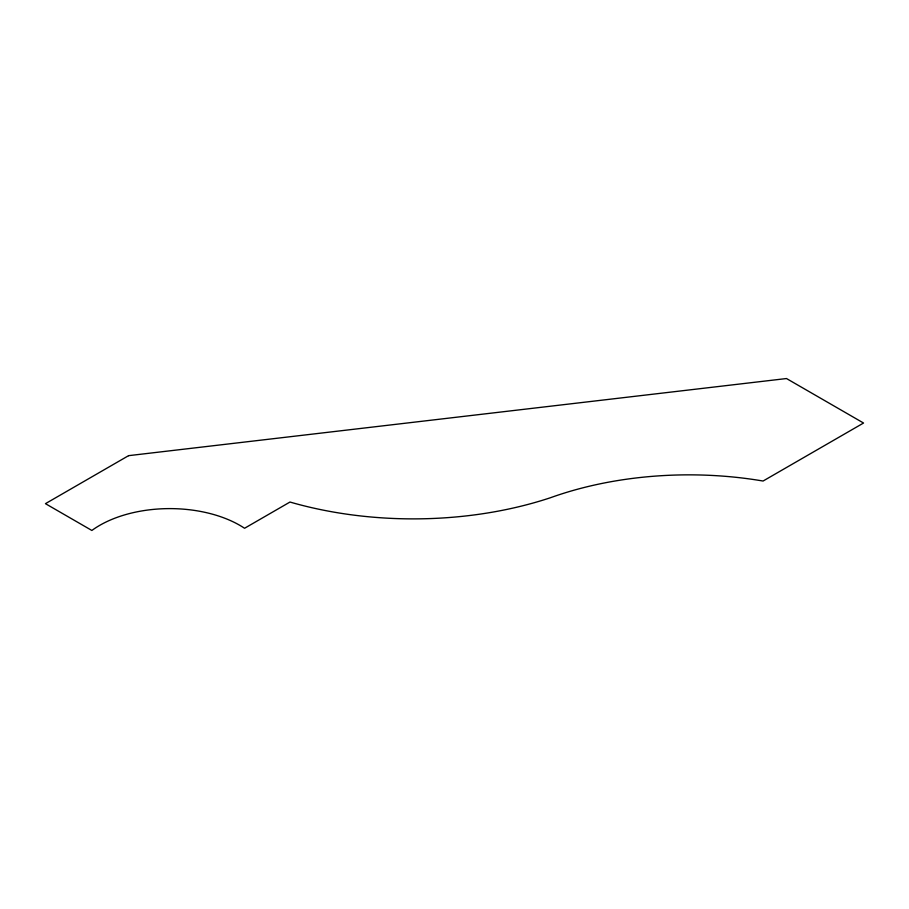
<?xml version="1.0" encoding="UTF-8"?>
<svg xmlns="http://www.w3.org/2000/svg" width="909" height="909" viewBox="0 0 909 909"><rect width="100%" height="100%" fill="white"/><g stroke="black" fill="none" stroke-linecap="round" stroke-linejoin="round"><path stroke-width="1.36" d="M128.589 455.659L45.45 503.666L91.866 530.458A99.149 57.244 0 0 1 244.566 528.265L289.982 502.041A275.177 158.87 0 0 0 550.445 497.734A261.962 151.246 0 0 1 763.071 481.031L863.55 423.026L786.501 378.542L128.589 455.659"/></g></svg>
